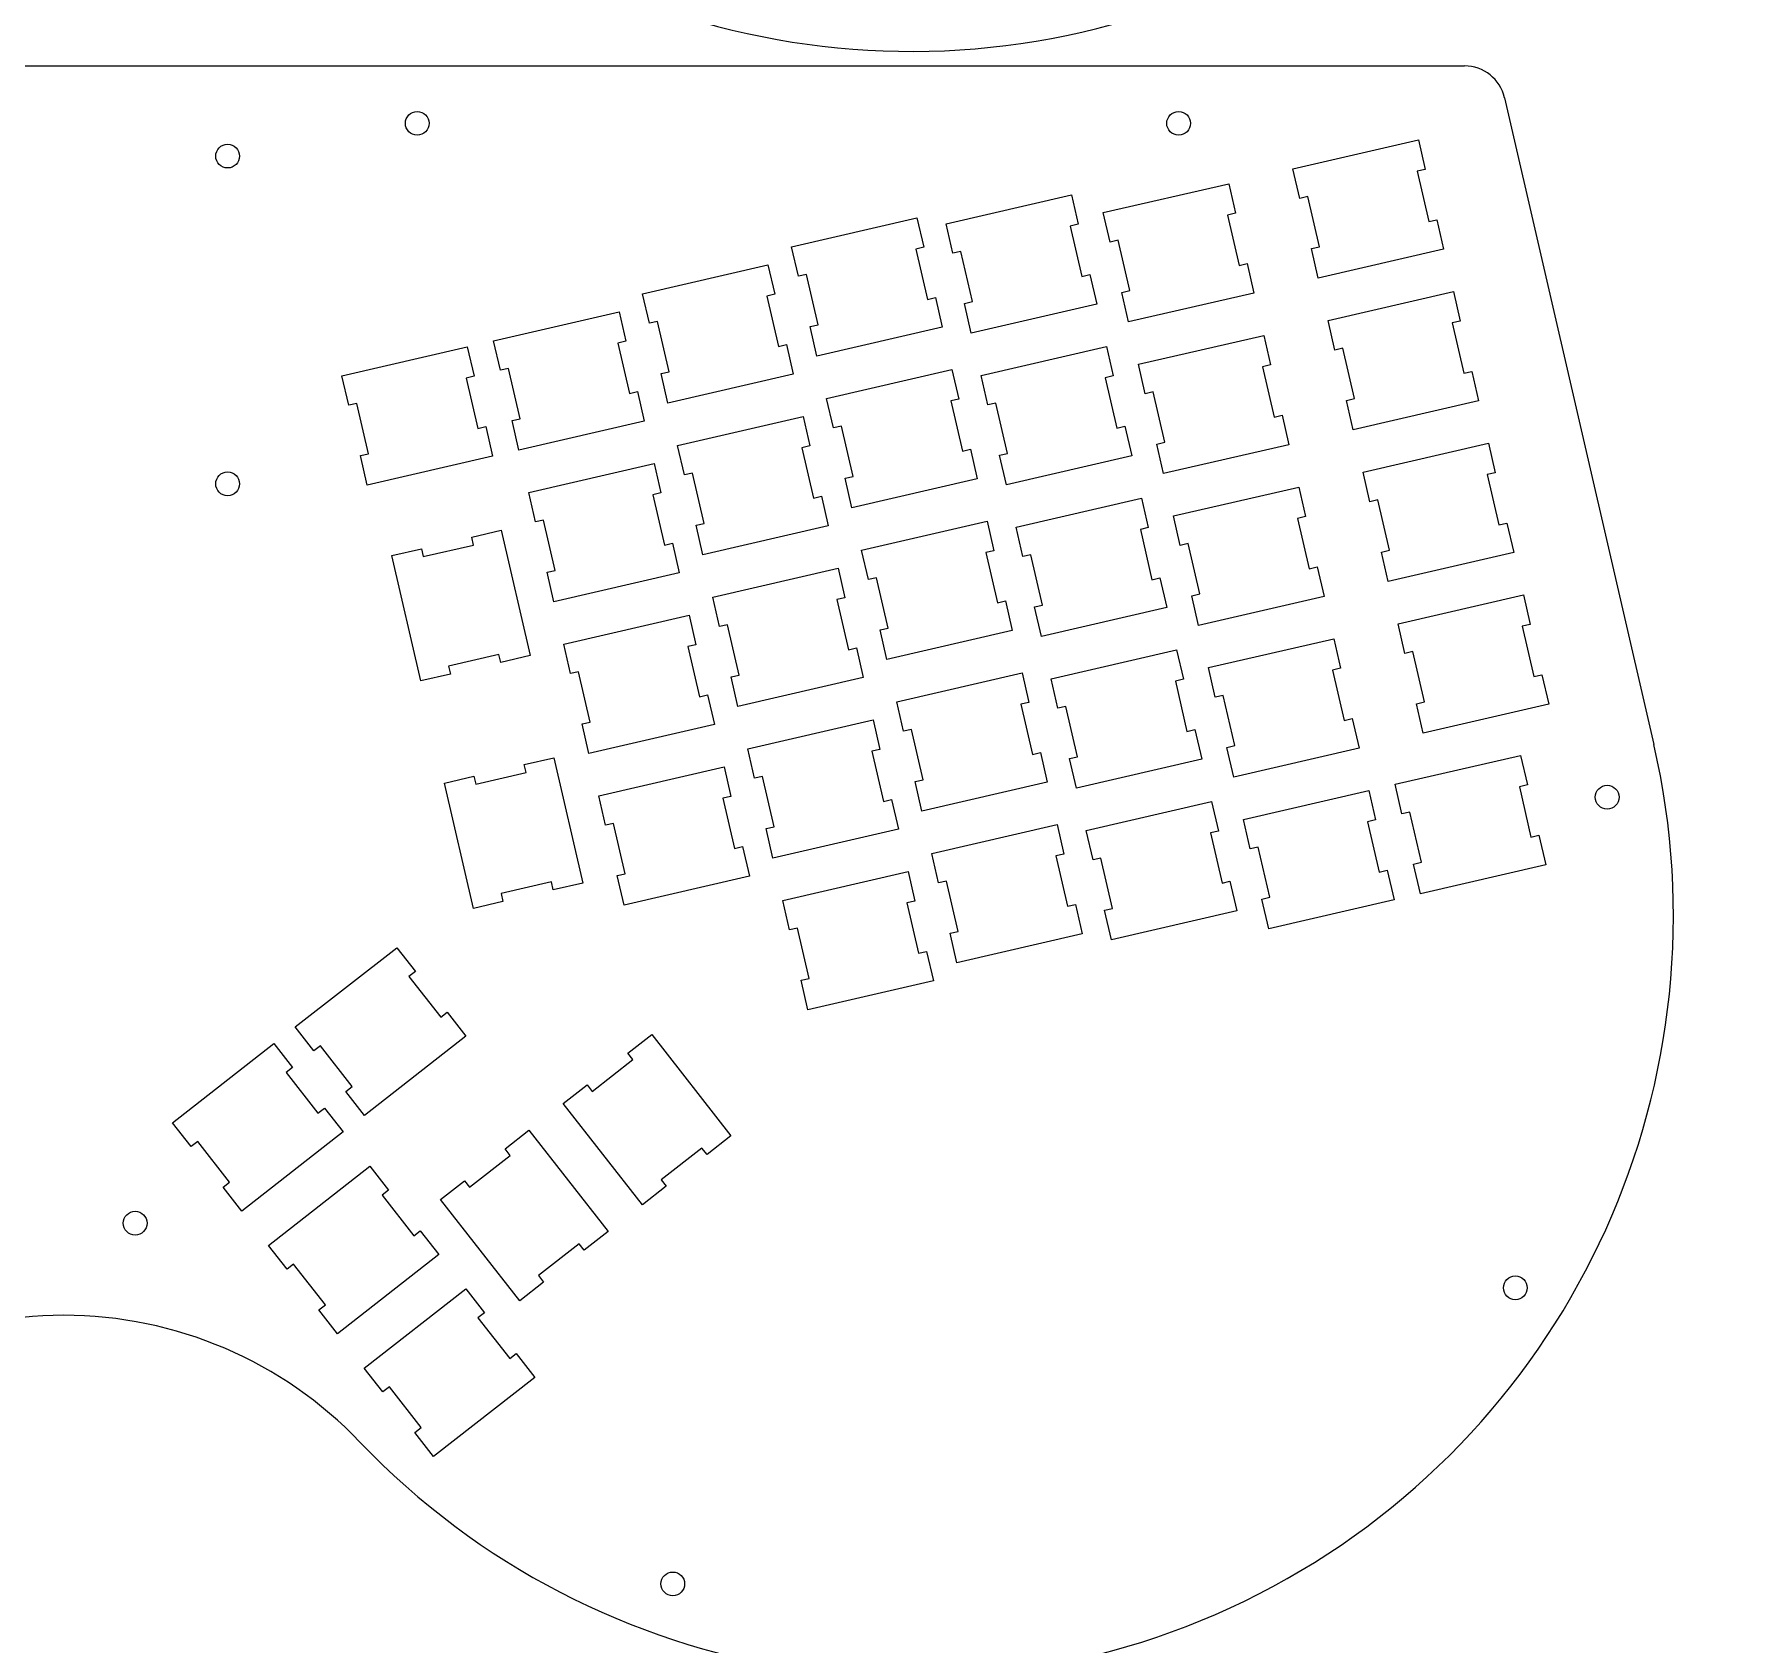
# Model space of a CAD drawing. Extents: x -4 to 403, y -6 to 597.
# Drawn here: x 195.9 to 403, y 205.8 to 402.3 of the extents above; entities that cross this region are included whole.
import ezdxf

# ---------------------------------------------------------------- set-up
doc = ezdxf.new("R2010")
doc.units = 0
doc.layers.get('0').update_dxf_attribs({"linetype": 'CONTINUOUS'})

msp = doc.modelspace()

# ---------------------------------------------------------------- linework, layer by layer
at = {"color": 1}
for p, q in [((28.62647, 398.369659), (370.485919, 398.369659)), ((375.357752, 394.494414), (393.578781, 315.570438)), ((244.144287, 391.369659), (244.144287, 391.369659)), ((337.046876, 391.369659), (337.046876, 391.369659)), ((349.548445, 385.81616), (364.846047, 389.347891)), ((364.846047, 389.347891), (365.678377, 385.742722)), ((221.006183, 387.369658), (221.006183, 387.369658)), ((350.380775, 382.210991), (349.548445, 385.81616)), ((365.678377, 385.742722), (364.704004, 385.517771)), ((364.704004, 385.517771), (366.121211, 379.37924)), ((326.407154, 380.473572), (341.704756, 384.005304)), ((341.704756, 384.005304), (342.537086, 380.400135)), ((307.219289, 379.122613), (322.51689, 382.654344)), ((322.51689, 382.654344), (323.349192, 379.049175)), ((351.355147, 382.435942), (350.380775, 382.210991)), ((352.772326, 376.29741), (351.355147, 382.435942)), ((288.36882, 376.310097), (303.666421, 379.841829)), ((303.666421, 379.841829), (304.498751, 376.23666)), ((308.05159, 375.517443), (307.219289, 379.122613)), ((323.349192, 379.049175), (322.37482, 378.824224)), ((327.239484, 376.868403), (326.407154, 380.473572)), ((342.537086, 380.400135), (341.562713, 380.175184)), ((341.562713, 380.175184), (342.979921, 374.036652)), ((366.121211, 379.37924), (367.095555, 379.604191)), ((367.095555, 379.604191), (367.927885, 375.999022)), ((322.37482, 378.824224), (323.792027, 372.685692)), ((328.213856, 377.093354), (327.239484, 376.868403)), ((329.631035, 370.954823), (328.213856, 377.093354)), ((289.20115, 372.704928), (288.36882, 376.310097)), ((304.498751, 376.23666), (303.524379, 376.011709)), ((303.524379, 376.011709), (304.941558, 369.873178)), ((309.025963, 375.742394), (308.05159, 375.517443)), ((310.443141, 369.603864), (309.025963, 375.742394)), ((351.797954, 376.072459), (352.772326, 376.29741)), ((352.630284, 372.46729), (351.797954, 376.072459)), ((367.927885, 375.999022), (352.630284, 372.46729)), ((270.193212, 370.574472), (285.490831, 374.106204)), ((285.490831, 374.106204), (286.323132, 370.501035)), ((290.175494, 372.929879), (289.20115, 372.704928)), ((291.592701, 366.791347), (290.175494, 372.929879)), ((323.792027, 372.685692), (324.766399, 372.910643)), ((324.766399, 372.910643), (325.598701, 369.305473)), ((342.979921, 374.036652), (343.954293, 374.261603)), ((343.954293, 374.261603), (344.786594, 370.656434)), ((328.656663, 370.729872), (329.631035, 370.954823)), ((329.488993, 367.124702), (328.656663, 370.729872)), ((353.822531, 367.303129), (369.120133, 370.83486)), ((369.120133, 370.83486), (369.952435, 367.229692)), ((271.025531, 366.969302), (270.193212, 370.574472)), ((286.323132, 370.501035), (285.34876, 370.276084)), ((285.34876, 370.276084), (286.765967, 364.137552)), ((304.941558, 369.873178), (305.91593, 370.098128)), ((305.91593, 370.098128), (306.74826, 366.492959)), ((309.468797, 369.378913), (310.443141, 369.603864)), ((310.301099, 365.773741), (309.468797, 369.378913)), ((325.598701, 369.305473), (310.301099, 365.773741)), ((344.786594, 370.656434), (329.488993, 367.124702)), ((252.017607, 364.838846), (267.315217, 368.370578)), ((267.315217, 368.370578), (268.147536, 364.765409)), ((271.9999, 367.194253), (271.025531, 366.969302)), ((273.417093, 361.055722), (271.9999, 367.194253)), ((290.618329, 366.566396), (291.592701, 366.791347)), ((291.450658, 362.961228), (290.618329, 366.566396)), ((354.654833, 363.69796), (353.822531, 367.303129)), ((369.952435, 367.229692), (368.978091, 367.004741)), ((368.978091, 367.004741), (370.395269, 360.866207)), ((252.849926, 361.233678), (252.017607, 364.838846)), ((268.147536, 364.765409), (267.173166, 364.540459)), ((267.173166, 364.540459), (268.590359, 358.401928)), ((306.74826, 366.492959), (291.450658, 362.961228)), ((330.681241, 361.960541), (345.978842, 365.492273)), ((345.978842, 365.492273), (346.811172, 361.887104)), ((233.504577, 360.564777), (248.802187, 364.096509)), ((248.802187, 364.096509), (249.634506, 360.49134)), ((286.765967, 364.137552), (287.740339, 364.362503)), ((287.740339, 364.362503), (288.572641, 360.757335)), ((311.493347, 360.60958), (326.790948, 364.141312)), ((326.790948, 364.141312), (327.623278, 360.536143)), ((355.629205, 363.922911), (354.654833, 363.69796)), ((357.046412, 357.78438), (355.629205, 363.922911)), ((234.336896, 356.959608), (233.504577, 360.564777)), ((249.634506, 360.49134), (248.660136, 360.266389)), ((253.824298, 361.458629), (252.849926, 361.233678)), ((255.241488, 355.320098), (253.824298, 361.458629)), ((272.442724, 360.830772), (273.417093, 361.055722)), ((273.275042, 357.225603), (272.442724, 360.830772)), ((288.572641, 360.757335), (273.275042, 357.225603)), ((292.642878, 357.797066), (307.940508, 361.328798)), ((307.940508, 361.328798), (308.772809, 357.723629)), ((312.325677, 357.004411), (311.493347, 360.60958)), ((327.623278, 360.536143), (326.648906, 360.311192)), ((331.513542, 358.355372), (330.681241, 361.960541)), ((346.811172, 361.887104), (345.8368, 361.662153)), ((345.8368, 361.662153), (347.253979, 355.523622)), ((370.395269, 360.866207), (371.369642, 361.091158)), ((371.369642, 361.091158), (372.201971, 357.48599)), ((248.660136, 360.266389), (250.077326, 354.127858)), ((268.590359, 358.401928), (269.564729, 358.626878)), ((269.564729, 358.626878), (270.397047, 355.02171)), ((326.648906, 360.311192), (328.066085, 354.172661)), ((332.487914, 358.580323), (331.513542, 358.355372)), ((333.905121, 352.441792), (332.487914, 358.580323)), ((235.311265, 357.184559), (234.336896, 356.959608)), ((236.728458, 351.046028), (235.311265, 357.184559)), ((293.475208, 354.191897), (292.642878, 357.797066)), ((308.772809, 357.723629), (307.798437, 357.498678)), ((307.798437, 357.498678), (309.215644, 351.360147)), ((313.300021, 357.229362), (312.325677, 357.004411)), ((314.717228, 351.090831), (313.300021, 357.229362)), ((356.07204, 357.559429), (357.046412, 357.78438)), ((356.904342, 353.954258), (356.07204, 357.559429)), ((372.201971, 357.48599), (356.904342, 353.954258)), ((250.077326, 354.127858), (251.051696, 354.352809)), ((251.051696, 354.352809), (251.884017, 350.747638)), ((254.267119, 355.095147), (255.241488, 355.320098)), ((255.099437, 351.489978), (254.267119, 355.095147)), ((270.397047, 355.02171), (255.099437, 351.489978)), ((274.467281, 352.061441), (289.764889, 355.593173)), ((289.764889, 355.593173), (290.597218, 351.988004)), ((294.44958, 354.416848), (293.475208, 354.191897)), ((295.866759, 348.278317), (294.44958, 354.416848)), ((328.066085, 354.172661), (329.040457, 354.397612)), ((329.040457, 354.397612), (329.872787, 350.792443)), ((347.253979, 355.523622), (348.228351, 355.748573)), ((348.228351, 355.748573), (349.060681, 352.143401)), ((275.299603, 348.456273), (274.467281, 352.061441)), ((332.930749, 352.216841), (333.905121, 352.441792)), ((333.763051, 348.611673), (332.930749, 352.216841)), ((349.060681, 352.143401), (333.763051, 348.611673)), ((358.096589, 348.790096), (373.394191, 352.321828)), ((373.394191, 352.321828), (374.226521, 348.716659)), ((235.754086, 350.821077), (236.728458, 351.046028)), ((236.586407, 347.215909), (235.754086, 350.821077)), ((251.884017, 350.747638), (236.586407, 347.215909)), ((290.597218, 351.988004), (289.622846, 351.763053)), ((289.622846, 351.763053), (291.040025, 345.62452)), ((309.215644, 351.360147), (310.190016, 351.585098)), ((310.190016, 351.585098), (311.022318, 347.979927)), ((313.742855, 350.86588), (314.717228, 351.090831)), ((314.575185, 347.260712), (313.742855, 350.86588)), ((329.872787, 350.792443), (314.575185, 347.260712)), ((256.291676, 346.325817), (271.589286, 349.857548)), ((271.589286, 349.857548), (272.421608, 346.252379)), ((276.273972, 348.681223), (275.299603, 348.456273)), ((277.691162, 342.542693), (276.273972, 348.681223)), ((294.892387, 348.053366), (295.866759, 348.278317)), ((295.724716, 344.448198), (294.892387, 348.053366)), ((311.022318, 347.979927), (295.724716, 344.448198)), ((358.928919, 345.184928), (358.096589, 348.790096)), ((374.226521, 348.716659), (373.252149, 348.491708)), ((373.252149, 348.491708), (374.669327, 342.353178)), ((221.006183, 347.369658), (221.006183, 347.369658)), ((257.123998, 342.720648), (256.291676, 346.325817)), ((272.421608, 346.252379), (271.447235, 346.027429)), ((271.447235, 346.027429), (272.864428, 339.888895)), ((291.040025, 345.62452), (292.014397, 345.849473)), ((292.014397, 345.849473), (292.846727, 342.244302)), ((334.955299, 343.447511), (350.2529, 346.979243)), ((350.2529, 346.979243), (351.08523, 343.374071)), ((315.767405, 342.09655), (331.065035, 345.628282)), ((331.065035, 345.628282), (331.897336, 342.023113)), ((359.903263, 345.409878), (358.928919, 345.184928)), ((361.32047, 339.271348), (359.903263, 345.409878)), ((249.340283, 340.872321), (252.945452, 341.704639)), ((252.945452, 341.704639), (256.477184, 326.407029)), ((258.098367, 342.945599), (257.123998, 342.720648)), ((259.515557, 336.807068), (258.098367, 342.945599)), ((276.716793, 342.317742), (277.691162, 342.542693)), ((277.549111, 338.71257), (276.716793, 342.317742)), ((292.846727, 342.244302), (277.549111, 338.71257)), ((296.916964, 339.284036), (312.214566, 342.815768)), ((312.214566, 342.815768), (313.046895, 339.210596)), ((316.599735, 338.491381), (315.767405, 342.09655)), ((331.897336, 342.023113), (330.922964, 341.798162)), ((330.922964, 341.798162), (332.340171, 335.659631)), ((335.787628, 339.84234), (334.955299, 343.447511)), ((351.08523, 343.374071), (350.110858, 343.14912)), ((350.110858, 343.14912), (351.528037, 337.010589)), ((374.669327, 342.353178), (375.6437, 342.578128)), ((375.6437, 342.578128), (376.476029, 338.97296)), ((243.426703, 338.480758), (249.565234, 339.897949)), ((249.565234, 339.897949), (249.340283, 340.872321)), ((272.864428, 339.888895), (273.838798, 340.113846)), ((273.838798, 340.113846), (274.671116, 336.508677)), ((336.762001, 340.06729), (335.787628, 339.84234)), ((338.179179, 333.92876), (336.762001, 340.06729)), ((239.596584, 338.622809), (243.201752, 339.455128)), ((243.128315, 323.325199), (239.596584, 338.622809)), ((243.201752, 339.455128), (243.426703, 338.480758)), ((297.749266, 335.678865), (296.916964, 339.284036)), ((313.046895, 339.210596), (312.072523, 338.985646)), ((312.072523, 338.985646), (313.489702, 332.847115)), ((317.574107, 338.716332), (316.599735, 338.491381)), ((318.991286, 332.577801), (317.574107, 338.716332)), ((360.346098, 339.046397), (361.32047, 339.271348)), ((361.178428, 335.441228), (360.346098, 339.046397)), ((376.476029, 338.97296), (361.178428, 335.441228)), ((258.541188, 336.582114), (259.515557, 336.807068)), ((259.373506, 332.976945), (258.541188, 336.582114)), ((274.671116, 336.508677), (259.373506, 332.976945)), ((278.741353, 333.548409), (294.038975, 337.08014)), ((294.038975, 337.08014), (294.871276, 333.474972)), ((298.723638, 335.903816), (297.749266, 335.678865)), ((300.140845, 329.765285), (298.723638, 335.903816)), ((332.340171, 335.659631), (333.314543, 335.884582)), ((333.314543, 335.884582), (334.146845, 332.279411)), ((351.528037, 337.010589), (352.502409, 337.23554)), ((352.502409, 337.23554), (353.334739, 333.630372)), ((279.573672, 329.94324), (278.741353, 333.548409)), ((294.871276, 333.474972), (293.896904, 333.250021)), ((337.204807, 333.703809), (338.179179, 333.92876)), ((338.037137, 330.09864), (337.204807, 333.703809)), ((353.334739, 333.630372), (338.037137, 330.09864)), ((362.370647, 330.277066), (377.668277, 333.808798)), ((377.668277, 333.808798), (378.500579, 330.203629)), ((260.565748, 327.812784), (275.863358, 331.344516)), ((275.863358, 331.344516), (276.695677, 327.739347)), ((293.896904, 333.250021), (295.314111, 327.11149)), ((313.489702, 332.847115), (314.464074, 333.072065)), ((314.464074, 333.072065), (315.296404, 329.466897)), ((318.016913, 332.35285), (318.991286, 332.577801)), ((318.849243, 328.747679), (318.016913, 332.35285)), ((334.146845, 332.279411), (318.849243, 328.747679)), ((280.548041, 330.168191), (279.573672, 329.94324)), ((281.965226, 324.02966), (280.548041, 330.168191)), ((299.166473, 329.540334), (300.140845, 329.765285)), ((299.998774, 325.935165), (299.166473, 329.540334)), ((315.296404, 329.466897), (299.998774, 325.935165)), ((363.202977, 326.671898), (362.370647, 330.277066)), ((378.500579, 330.203629), (377.526207, 329.978679)), ((377.526207, 329.978679), (378.943414, 323.840145)), ((261.398067, 324.207615), (260.565748, 327.812784)), ((276.695677, 327.739347), (275.721308, 327.514396)), ((275.721308, 327.514396), (277.138498, 321.375865)), ((295.314111, 327.11149), (296.288483, 327.336441)), ((296.288483, 327.336441), (297.120785, 323.731272)), ((339.229357, 324.934478), (354.526986, 328.46621)), ((354.526986, 328.46621), (355.359288, 324.861041)), ((252.647064, 326.54908), (246.508533, 325.131887)), ((246.508533, 325.131887), (246.733484, 324.157518)), ((252.872015, 325.574711), (252.647064, 326.54908)), ((256.477184, 326.407029), (252.872015, 325.574711)), ((320.041491, 323.58352), (335.339093, 327.115249)), ((335.339093, 327.115249), (336.171422, 323.51008)), ((364.177349, 326.896849), (363.202977, 326.671898)), ((365.594528, 320.758318), (364.177349, 326.896849)), ((246.733484, 324.157518), (243.128315, 323.325199)), ((262.372436, 324.432566), (261.398067, 324.207615)), ((263.789629, 318.294035), (262.372436, 324.432566)), ((280.990862, 323.804709), (281.965226, 324.02966)), ((281.823183, 320.19954), (280.990862, 323.804709)), ((297.120785, 323.731272), (281.823183, 320.19954)), ((301.191022, 320.771004), (316.488624, 324.302735)), ((316.488624, 324.302735), (317.320953, 320.697566)), ((320.873793, 319.978349), (320.041491, 323.58352)), ((336.171422, 323.51008), (335.19705, 323.285129)), ((335.19705, 323.285129), (336.614229, 317.146599)), ((340.061686, 321.32931), (339.229357, 324.934478)), ((355.359288, 324.861041), (354.384916, 324.63609)), ((354.384916, 324.63609), (355.802123, 318.49756)), ((378.943414, 323.840145), (379.917786, 324.065098)), ((379.917786, 324.065098), (380.750087, 320.459927)), ((277.138498, 321.375865), (278.112867, 321.600816)), ((278.112867, 321.600816), (278.945188, 317.995647)), ((341.036059, 321.554261), (340.061686, 321.32931)), ((342.453237, 315.41573), (341.036059, 321.554261)), ((302.023352, 317.165835), (301.191022, 320.771004)), ((317.320953, 320.697566), (316.346581, 320.472616)), ((316.346581, 320.472616), (317.763788, 314.334085)), ((321.848165, 320.203299), (320.873793, 319.978349)), ((323.265372, 314.064769), (321.848165, 320.203299)), ((364.620156, 320.533367), (365.594528, 320.758318)), ((365.452486, 316.928195), (364.620156, 320.533367)), ((380.750087, 320.459927), (365.452486, 316.928195)), ((262.815257, 318.069084), (263.789629, 318.294035)), ((263.647578, 314.463915), (262.815257, 318.069084)), ((278.945188, 317.995647), (263.647578, 314.463915)), ((283.015431, 315.035379), (298.313033, 318.56711)), ((298.313033, 318.56711), (299.145363, 314.961942)), ((302.997724, 317.390786), (302.023352, 317.165835)), ((304.414903, 311.252255), (302.997724, 317.390786)), ((336.614229, 317.146599), (337.588601, 317.371549)), ((337.588601, 317.371549), (338.420931, 313.766381)), ((355.802123, 318.49756), (356.776495, 318.72251)), ((356.776495, 318.72251), (357.608797, 315.117342)), ((283.847733, 311.43021), (283.015431, 315.035379)), ((299.145363, 314.961942), (298.17099, 314.736991)), ((341.478893, 315.190779), (342.453237, 315.41573)), ((342.311195, 311.58561), (341.478893, 315.190779)), ((357.608797, 315.117342), (342.311195, 311.58561)), ((255.751387, 313.102772), (259.356559, 313.935093)), ((255.976341, 312.128402), (255.751387, 313.102772)), ((259.356559, 313.935093), (262.888291, 298.637483)), ((264.839818, 309.299754), (280.137428, 312.831486)), ((280.137428, 312.831486), (280.969746, 309.226317)), ((298.17099, 314.736991), (299.588169, 308.59846)), ((317.763788, 314.334085), (318.738161, 314.559036)), ((318.738161, 314.559036), (319.570462, 310.953867)), ((322.291, 313.839818), (323.265372, 314.064769)), ((323.123301, 310.234649), (322.291, 313.839818)), ((338.420931, 313.766381), (323.123301, 310.234649)), ((362.016459, 310.695518), (377.314088, 314.22725)), ((377.314088, 314.22725), (378.14639, 310.622081)), ((246.007688, 310.853263), (249.612856, 311.685582)), ((249.539419, 295.555653), (246.007688, 310.853263)), ((249.612856, 311.685582), (249.837807, 310.711212)), ((249.837807, 310.711212), (255.976341, 312.128402)), ((284.822105, 311.655161), (283.847733, 311.43021)), ((286.239312, 305.51663), (284.822105, 311.655161)), ((303.440531, 311.027304), (304.414903, 311.252255)), ((304.272861, 307.422135), (303.440531, 311.027304)), ((319.570462, 310.953867), (304.272861, 307.422135)), ((362.848788, 307.090349), (362.016459, 310.695518)), ((378.14639, 310.622081), (377.172018, 310.39713)), ((265.672136, 305.694585), (264.839818, 309.299754)), ((280.969746, 309.226317), (279.995377, 309.001366)), ((279.995377, 309.001366), (281.412578, 302.862832)), ((299.588169, 308.59846), (300.562541, 308.823411)), ((300.562541, 308.823411), (301.394871, 305.218239)), ((324.315549, 305.070487), (339.613179, 308.602219)), ((339.613179, 308.602219), (340.44548, 304.99705)), ((343.503443, 306.421449), (358.801044, 309.95318)), ((358.801044, 309.95318), (359.633374, 306.348009)), ((377.172018, 310.39713), (378.589225, 304.258596)), ((389.332973, 309.123935), (389.332973, 309.123935)), ((363.823161, 307.3153), (362.848788, 307.090349)), ((365.240339, 301.176769), (363.823161, 307.3153)), ((266.646506, 305.919536), (265.672136, 305.694585)), ((268.063699, 299.781005), (266.646506, 305.919536)), ((285.26494, 305.291679), (286.239312, 305.51663)), ((286.097241, 301.686508), (285.26494, 305.291679)), ((301.394871, 305.218239), (286.097241, 301.686508)), ((305.465108, 302.257974), (320.76271, 305.789705)), ((320.76271, 305.789705), (321.59504, 302.184534)), ((325.147879, 301.465319), (324.315549, 305.070487)), ((340.44548, 304.99705), (339.471108, 304.7721)), ((339.471108, 304.7721), (340.888315, 298.633569)), ((344.335744, 302.816277), (343.503443, 306.421449)), ((359.633374, 306.348009), (358.659002, 306.123058)), ((358.659002, 306.123058), (360.076181, 299.984527)), ((378.589225, 304.258596), (379.563597, 304.483547)), ((379.563597, 304.483547), (380.395899, 300.878378)), ((281.412578, 302.862832), (282.386951, 303.087783)), ((282.386951, 303.087783), (283.219252, 299.482614)), ((345.310117, 303.041231), (344.335744, 302.816277)), ((346.727324, 296.902697), (345.310117, 303.041231)), ((306.29741, 298.652802), (305.465108, 302.257974)), ((321.59504, 302.184534), (320.620667, 301.959583)), ((320.620667, 301.959583), (322.037846, 295.821052)), ((326.122251, 301.69027), (325.147879, 301.465319)), ((327.53943, 295.551739), (326.122251, 301.69027)), ((364.265967, 300.951818), (365.240339, 301.176769)), ((365.098297, 297.346647), (364.265967, 300.951818)), ((380.395899, 300.878378), (365.098297, 297.346647)), ((259.058168, 298.779534), (252.919637, 297.362341)), ((259.283119, 297.805162), (259.058168, 298.779534)), ((262.888291, 298.637483), (259.283119, 297.805162)), ((267.089329, 299.556054), (268.063699, 299.781005)), ((267.921648, 295.950883), (267.089329, 299.556054)), ((283.219252, 299.482614), (267.921648, 295.950883)), ((287.289489, 296.522349), (302.587091, 300.054078)), ((302.587091, 300.054078), (303.419421, 296.448909)), ((307.271782, 298.877756), (306.29741, 298.652802)), ((308.688989, 292.739222), (307.271782, 298.877756)), ((340.888315, 298.633569), (341.862687, 298.858519)), ((341.862687, 298.858519), (342.694989, 295.253348)), ((360.076181, 299.984527), (361.050553, 300.209478)), ((361.050553, 300.209478), (361.882883, 296.604309)), ((253.144588, 296.387972), (249.539419, 295.555653)), ((252.919637, 297.362341), (253.144588, 296.387972)), ((288.121819, 292.917177), (287.289489, 296.522349)), ((303.419421, 296.448909), (302.445048, 296.223958)), ((302.445048, 296.223958), (303.862255, 290.085427)), ((345.752951, 296.677746), (346.727324, 296.902697)), ((346.585281, 293.072577), (345.752951, 296.677746)), ((361.882883, 296.604309), (346.585281, 293.072577)), ((322.037846, 295.821052), (323.012219, 296.046003)), ((323.012219, 296.046003), (323.844548, 292.440834)), ((326.565058, 295.326788), (327.53943, 295.551739)), ((327.397387, 291.721619), (326.565058, 295.326788)), ((342.694989, 295.253348), (327.397387, 291.721619)), ((289.096191, 293.142128), (288.121819, 292.917177)), ((290.51337, 287.003597), (289.096191, 293.142128)), ((307.714617, 292.514271), (308.688989, 292.739222)), ((308.546919, 288.909102), (307.714617, 292.514271)), ((323.844548, 292.440834), (308.546919, 288.909102)), ((227.813129, 281.08818), (240.184899, 290.754065)), ((240.184899, 290.754065), (242.462847, 287.838425)), ((303.862255, 290.085427), (304.836599, 290.310378)), ((304.836599, 290.310378), (305.668929, 286.705209)), ((242.462847, 287.838425), (241.674834, 287.222765)), ((241.674834, 287.222765), (245.553502, 282.258296)), ((289.538998, 286.778646), (290.51337, 287.003597)), ((290.371328, 283.173478), (289.538998, 286.778646)), ((305.668929, 286.705209), (290.371328, 283.173478)), ((245.553502, 282.258296), (246.341514, 282.873958)), ((246.341514, 282.873958), (248.61946, 279.958317)), ((230.091077, 278.172539), (227.813129, 281.08818)), ((248.61946, 279.958317), (236.247693, 270.292432)), ((268.384142, 277.887729), (271.299783, 280.165677)), ((271.299783, 280.165677), (280.965668, 267.793907)), ((212.840926, 269.390614), (225.212694, 279.056496)), ((225.212694, 279.056496), (227.490642, 276.140858)), ((230.879089, 278.788201), (230.091077, 278.172539)), ((234.757754, 273.823735), (230.879089, 278.788201)), ((268.999804, 277.099717), (268.384142, 277.887729)), ((227.490642, 276.140858), (226.702632, 275.525196)), ((226.702632, 275.525196), (230.581297, 270.560729)), ((264.035338, 273.221052), (268.999804, 277.099717)), ((233.969744, 273.208073), (234.757754, 273.823735)), ((260.504035, 271.731113), (263.419676, 274.009062)), ((263.419676, 274.009062), (264.035338, 273.221052)), ((236.247693, 270.292432), (233.969744, 273.208073)), ((270.16992, 259.359346), (260.504035, 271.731113)), ((215.118872, 266.474973), (212.840926, 269.390614)), ((230.581297, 270.560729), (231.369309, 271.176389)), ((231.369309, 271.176389), (233.647257, 268.260751)), ((233.647257, 268.260751), (221.275488, 258.594866)), ((253.411937, 266.19016), (256.327578, 268.468108)), ((256.327578, 268.468108), (265.993463, 256.096338)), ((280.965668, 267.793907), (278.050028, 265.515959)), ((215.906884, 267.090635), (215.118872, 266.474973)), ((219.785552, 262.126166), (215.906884, 267.090635)), ((249.063133, 261.523483), (254.027599, 265.40215)), ((254.027599, 265.40215), (253.411937, 266.19016)), ((277.434365, 266.303972), (272.469899, 262.425304)), ((278.050028, 265.515959), (277.434365, 266.303972)), ((224.538493, 254.418409), (236.910263, 264.084294)), ((236.910263, 264.084294), (239.188211, 261.168653)), ((218.997539, 261.510503), (219.785552, 262.126166)), ((221.275488, 258.594866), (218.997539, 261.510503)), ((239.188211, 261.168653), (238.400199, 260.552991)), ((245.53183, 260.033547), (248.447471, 262.311492)), ((248.447471, 262.311492), (249.063133, 261.523483)), ((273.085561, 261.637292), (270.16992, 259.359346)), ((272.469899, 262.425304), (273.085561, 261.637292)), ((238.400199, 260.552991), (242.278866, 255.588524)), ((255.197715, 247.661777), (245.53183, 260.033547)), ((209.721894, 257.128114), (209.721894, 257.128114)), ((242.278866, 255.588524), (243.066876, 256.204187)), ((243.066876, 256.204187), (245.344824, 253.288546)), ((265.993463, 256.096338), (263.077823, 253.818393)), ((226.816441, 251.502768), (224.538493, 254.418409)), ((245.344824, 253.288546), (232.973057, 243.622661)), ((262.462163, 254.606402), (257.497694, 250.727735)), ((263.077823, 253.818393), (262.462163, 254.606402)), ((227.604451, 252.11843), (226.816441, 251.502768)), ((231.483118, 247.153961), (227.604451, 252.11843)), ((257.497694, 250.727735), (258.113356, 249.939725)), ((236.236062, 239.446204), (248.607829, 249.112089)), ((248.607829, 249.112089), (250.885777, 246.196448)), ((258.113356, 249.939725), (255.197715, 247.661777)), ((378.128638, 249.24175), (378.128638, 249.24175)), ((230.695109, 246.538301), (231.483118, 247.153961)), ((232.973057, 243.622661), (230.695109, 246.538301)), ((250.885777, 246.196448), (250.097768, 245.580786)), ((250.097768, 245.580786), (253.976435, 240.616319)), ((253.976435, 240.616319), (254.764445, 241.231982)), ((254.764445, 241.231982), (257.042393, 238.316341)), ((238.514008, 236.530563), (236.236062, 239.446204)), ((257.042393, 238.316341), (244.670623, 228.650456)), ((239.30202, 237.146225), (238.514008, 236.530563)), ((243.180687, 232.181758), (239.30202, 237.146225)), ((242.392675, 231.566096), (243.180687, 232.181758)), ((244.670623, 228.650456), (242.392675, 231.566096)), ((275.322883, 213.10368), (275.322883, 213.10368))]:
    msp.add_line(p, q, dxfattribs=at)
for points in [[(235.703212, 428.922232), (264.631597, 398.628507), (310.241986, 391.412264), (347.109215, 411.296141)], [(375.357752, 394.494414), (374.834044, 396.762843), (372.814017, 398.369651), (370.485919, 398.369659)], [(241.244287, 391.369659), (241.244287, 392.170472), (241.893475, 392.819659), (242.694289, 392.819659)], [(242.694289, 392.819659), (243.4951, 392.819659), (244.144287, 392.170472), (244.144287, 391.369659)], [(334.146873, 391.369659), (334.146873, 392.170472), (334.796069, 392.819659), (335.596874, 392.819659)], [(335.596874, 392.819659), (336.397708, 392.819659), (337.046876, 392.170472), (337.046876, 391.369659)], [(242.694289, 389.919659), (241.893475, 389.919659), (241.244287, 390.568846), (241.244287, 391.369659)], [(244.144287, 391.369659), (244.144287, 390.568846), (243.4951, 389.919659), (242.694289, 389.919659)], [(335.596874, 389.919659), (334.796069, 389.919659), (334.146873, 390.568846), (334.146873, 391.369659)], [(337.046876, 391.369659), (337.046876, 390.568846), (336.397708, 389.919659), (335.596874, 389.919659)], [(218.106183, 387.369658), (218.106183, 388.170471), (218.75537, 388.819658), (219.556181, 388.819658)], [(219.556181, 385.919658), (218.75537, 385.919658), (218.106183, 386.568846), (218.106183, 387.369658)], [(219.556181, 388.819658), (220.356995, 388.819658), (221.006183, 388.170471), (221.006183, 387.369658)], [(221.006183, 387.369658), (221.006183, 386.568846), (220.356995, 385.919658), (219.556181, 385.919658)], [(218.106183, 347.369658), (218.106183, 348.170469), (218.75537, 348.819656), (219.556181, 348.819656)], [(219.556181, 348.819656), (220.356995, 348.819656), (221.006183, 348.170469), (221.006183, 347.369658)], [(219.556181, 345.919656), (218.75537, 345.919656), (218.106183, 346.568844), (218.106183, 347.369658)], [(221.006183, 347.369658), (221.006183, 346.568844), (220.356995, 345.919656), (219.556181, 345.919656)], [(347.109215, 212.796142), (383.976445, 232.680019), (403.001406, 274.756527), (393.578781, 315.570438)], [(386.432971, 309.123935), (386.432971, 309.924746), (387.082138, 310.573934), (387.882972, 310.573934)], [(387.882972, 307.673934), (387.082138, 307.673934), (386.432971, 308.323121), (386.432971, 309.123935)], [(387.882972, 310.573934), (388.683777, 310.573934), (389.332973, 309.924746), (389.332973, 309.123935)], [(389.332973, 309.123935), (389.332973, 308.323121), (388.683777, 307.673934), (387.882972, 307.673934)], [(206.821894, 257.128114), (206.821894, 257.928928), (207.471079, 258.578116), (208.271893, 258.578116)], [(208.271893, 255.678116), (207.471079, 255.678116), (206.821894, 256.327303), (206.821894, 257.128114)], [(208.271893, 258.578116), (209.072707, 258.578116), (209.721894, 257.928928), (209.721894, 257.128114)], [(209.721894, 257.128114), (209.721894, 256.327303), (209.072707, 255.678116), (208.271893, 255.678116)], [(375.228664, 249.24175), (375.228664, 250.042561), (375.877831, 250.691749), (376.678637, 250.691749)], [(376.678637, 250.691749), (377.479471, 250.691749), (378.128638, 250.042561), (378.128638, 249.24175)], [(376.678637, 247.791749), (375.877831, 247.791749), (375.228664, 248.440936), (375.228664, 249.24175)], [(378.128638, 249.24175), (378.128638, 248.440936), (377.479471, 247.791749), (376.678637, 247.791749)], [(199.556187, 245.885269), (185.90074, 245.885269), (172.839902, 240.298081), (163.409162, 230.422233)], [(235.703212, 230.422233), (226.272473, 240.298081), (213.211635, 245.885269), (199.556187, 245.885269)], [(235.703212, 230.422233), (264.631597, 200.128508), (310.241986, 192.912265), (347.109215, 212.796142)], [(272.422883, 213.10368), (272.422883, 213.904491), (273.072071, 214.553679), (273.872885, 214.553679)], [(273.872885, 214.553679), (274.673696, 214.553679), (275.322883, 213.904491), (275.322883, 213.10368)], [(273.872885, 211.653679), (273.072071, 211.653679), (272.422883, 212.302866), (272.422883, 213.10368)], [(275.322883, 213.10368), (275.322883, 212.302866), (274.673696, 211.653679), (273.872885, 211.653679)]]:
    msp.add_open_spline(points, degree=3, dxfattribs=at)

doc.saveas('drawing.dxf')
